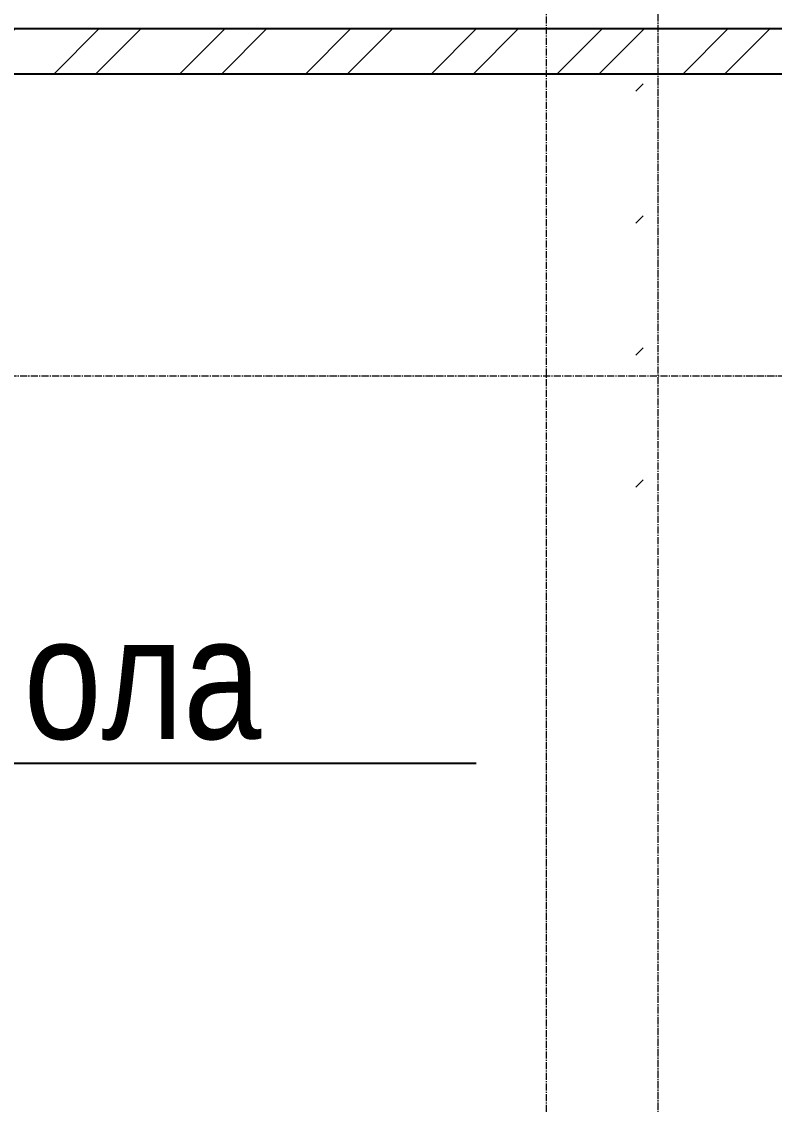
# Model space of a CAD drawing. Header units: millimetres. Extents: x -231292 to 573618, y -153144 to 564035.
# Drawn here: x 25479 to 27494, y -109695 to -106796 of the extents above; entities that cross this region are included whole.
import ezdxf
from ezdxf import colors
from ezdxf.entities.mleader import LeaderData, LeaderLine
from ezdxf.math import Vec2, Vec3

# ---------------------------------------------------------------- set-up
doc = ezdxf.new("R2010")
doc.units = ezdxf.units.MM
doc.linetypes.add('CENTER2', pattern=[28.575, 19.05, -3.175, 3.175, -3.175])
doc.layers.get('0').update_dxf_attribs({"color": 250})
for name, color, linetype, lineweight in [('АР_Стены ГКЛ', 250, 'Continuous', 15), ('АР_Стены кирпич', 250, 'Continuous', 20), ('АР_Штриховка', 250, 'Continuous', 0), ('РД_Оси_100', 250, 'Continuous', 0)]:
    doc.layers.add(name, color=color, linetype=linetype, lineweight=lineweight)
doc.styles.add('style1', font='ARIALN.TTF')

# ---------------------------------------------------------------- blocks, each defined once
blk = doc.blocks.new('оси_рен')
at = {"layer": 'РД_Оси_100', "color": 251, "linetype": 'CENTER2', "true_color": 0x636466}
blk.add_line((1225207.916, 177013.25), (1189697.958, 177013.25), dxfattribs=at)
for points in [[(1213652.916, 223268.25), (1213652.916, 135558.25)], [(1213952.916, 135558.25), (1213952.916, 223268.25)]]:
    blk.add_lwpolyline(points, dxfattribs=at)

msp = doc.modelspace()

# ---------------------------------------------------------------- hatches: boundary and pattern name
at = {"layer": 'АР_Штриховка', "linetype": 'Continuous', "lineweight": 0, "true_color": 0x000000}
h = msp.add_hatch(dxfattribs=at)
h.set_pattern_fill('ANSI32', color=18, scale=25, angle=360, style=0)
h.set_pattern_definition([(45, (8883.46, -162345.28), (-168.3798, 168.3798), []), (45, (8995.7, -162345.28), (-168.3798, 168.3798), [])])
h.paths.add_polyline_path([(28883.458, -106935.283), (28883.458, -106815.283), (25103.458, -106815.283), (25063.458, -106905.283), (25103.458, -106935.283)], flags=0)
h.paths.add_polyline_path([(24983.458, -106935.283), (25063.458, -106905.283), (25103.458, -106815.283), (24373.458, -106815.283), (24293.458, -106845.283), (24253.458, -106935.283)], flags=0)
h.paths.add_polyline_path([(24253.458, -106935.283), (24293.458, -106845.283), (24253.458, -106815.283), (23653.458, -106815.283), (23573.458, -106845.283), (23533.458, -106935.283)], flags=0)
h.paths.add_polyline_path([(23533.458, -106935.283), (23573.458, -106845.283), (23533.458, -106815.283), (21283.458, -106815.283), (21283.458, -106935.283)], flags=0)
h = msp.add_hatch(dxfattribs=at)
h.set_pattern_fill('_U', color=18, scale=250, angle=45, style=0, pattern_type=0)
h.set_pattern_definition([(45, (8883.46, -162345.28), (-176.7767, 176.7767), [])])
h.paths.add_polyline_path([(27123.458, -108255.283), (27143.458, -108235.283), (27143.458, -106935.283), (27123.458, -106935.283)], flags=0)

# ---------------------------------------------------------------- linework, layer by layer
at = {"layer": 'АР_Стены ГКЛ', "color": 18, "linetype": 'Continuous', "lineweight": 15, "true_color": 0x000000}
msp.add_line((27143.458, -106935.283), (27123.458, -106935.283), dxfattribs=at)
at = {"layer": 'АР_Стены кирпич', "color": 18, "linetype": 'Continuous', "lineweight": 25, "true_color": 0x000000}
for p, q in [((28883.458, -106815.283), (25103.458, -106815.283)), ((25103.458, -106935.283), (28883.458, -106935.283))]:
    msp.add_line(p, q, dxfattribs=at)

# ---------------------------------------------------------------- block references
at = {"rotation": 359.999868838025}
msp.add_blockref('оси_рен', (-1186769.82, -284755.728), dxfattribs=at)

# ---------------------------------------------------------------- leaders
at = {"layer": 'АР_Стены ГКЛ', "ltscale": 100}
ml = msp.add_multileader_mtext('Standard', dxfattribs=at)
ml.set_content('h=800 от пола', color=256, style='style1')
ml.set_leader_properties(color=256)
ml.build(insert=Vec2(0, 0))
ml.multileader.update_dxf_attribs({"has_dogleg": 0, "text_left_attachment_type": 6, "text_right_attachment_type": 6, "arrow_head_size": 109.152, "scale": 100})
ctx = ml.context
ctx.base_point, ctx.scale, ctx.char_height, ctx.arrow_head_size, ctx.landing_gap_size, ctx.plane_origin, ctx.plane_x_axis, ctx.plane_y_axis = Vec3(23529.931, -108782.008), 100, 327.45629, 109.152, 109.152, Vec3(45772.047, -102193.424), Vec3(1, 0.00000001), Vec3(-0.00000001, 1)
ctx.left_attachment, ctx.right_attachment = 6, 6
notes = []
notes.append((ctx, [(1, (1, 1, 0), (21783.497, -108782.008), (1, 0.00000001), 1746.434, [(0, [(23452.141, -108235.283)], 0, [])])]))
ctx.mtext.insert, ctx.mtext.text_direction, ctx.mtext.rotation, ctx.mtext.flow_direction = Vec3(23639.083, -108389.061), Vec3(1, 0.00000001), 0.00000001, 5
for ctx, leaders in notes:
    for number, flags, end, landing, length, lines in leaders:
        leader = LeaderData()
        leader.index, (leader.has_last_leader_line, leader.has_dogleg_vector, leader.attachment_direction) = number, flags
        leader.last_leader_point, leader.dogleg_vector, leader.dogleg_length = Vec3(end), Vec3(landing), length
        for number, points, colour, breaks in lines:
            line = LeaderLine()
            line.index, line.vertices, line.color, line.breaks = number, Vec3.list(points), colors.encode_raw_color(colour), breaks
            leader.lines.append(line)
        ctx.leaders.append(leader)

doc.saveas('drawing.dxf')
